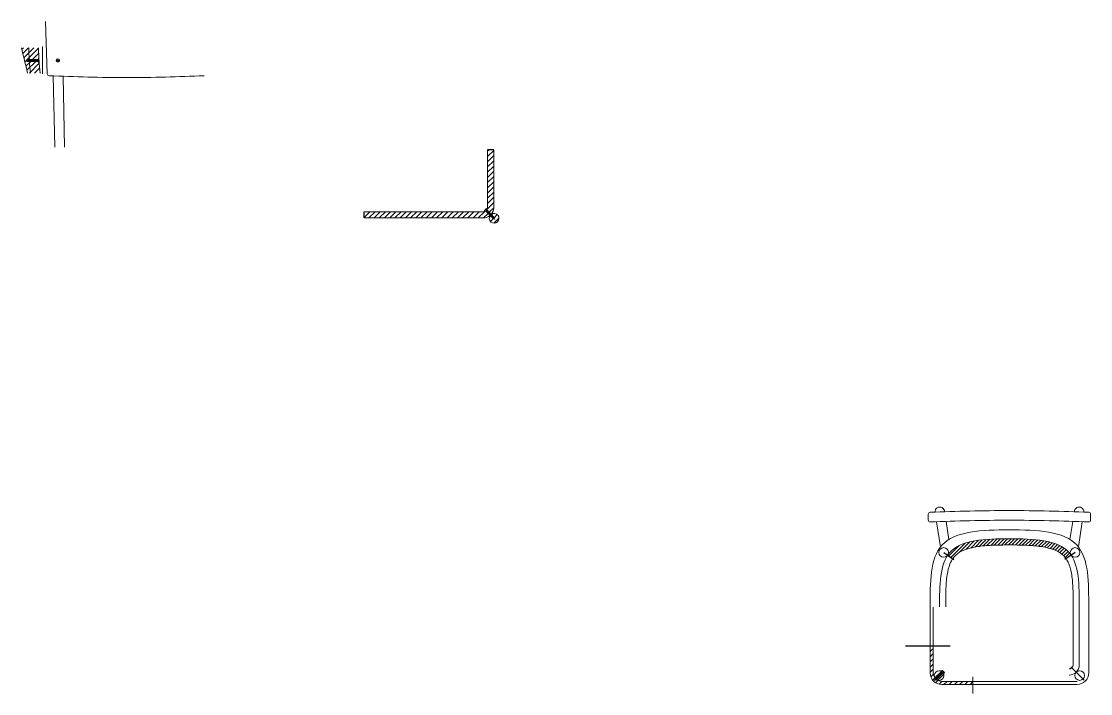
# Model space of a CAD drawing. Header units: millimetres. Extents: x 2639 to 6996, y 1162 to 2339.
# Drawn here: x 3261.2 to 3537.8, y 1161.7 to 1335.6 of the extents above; entities that cross this region are included whole.
import ezdxf

# ---------------------------------------------------------------- set-up
doc = ezdxf.new("R2010")
doc.units = ezdxf.units.MM
doc.layers.get('0').update_dxf_attribs({"lineweight": 18})
doc.layers.add('A-FURN', color=8, linetype='Continuous', lineweight=13)
doc.layers.add('Viti', color=3, linetype='Continuous', lineweight=9)
doc.layers.add('G-ANNO-NPLT', color=210, linetype='Continuous', plot=False)

# ---------------------------------------------------------------- blocks, each defined once
blk = doc.blocks.new('yf')
at = {"layer": 'Viti'}
for p, q in [((578.88, 200.14), (578.85, 200.17)), ((578.85, 199.83), (578.89, 199.79)), ((578.9, 200.19), (578.88, 200.14)), ((578.91, 199.84), (578.88, 200.14)), ((578.89, 199.79), (578.91, 199.84)), ((578.95, 200.14), (578.9, 200.19)), ((578.91, 199.84), (578.96, 199.79)), ((578.97, 200.19), (578.95, 200.14)), ((578.98, 199.84), (578.95, 200.14)), ((578.96, 199.79), (578.98, 199.84)), ((579.02, 200.14), (578.97, 200.19)), ((578.98, 199.84), (579.03, 199.79)), ((579.04, 200.19), (579.02, 200.14)), ((579.05, 199.84), (579.02, 200.14)), ((579.03, 199.79), (579.05, 199.84)), ((579.09, 200.14), (579.04, 200.19)), ((579.05, 199.84), (579.1, 199.79)), ((579.11, 200.19), (579.09, 200.14)), ((579.12, 199.84), (579.09, 200.14)), ((579.1, 199.79), (579.12, 199.84)), ((579.16, 200.14), (579.11, 200.19)), ((579.12, 199.84), (579.17, 199.79)), ((579.18, 200.19), (579.16, 200.14)), ((579.19, 199.84), (579.16, 200.14)), ((579.17, 199.79), (579.19, 199.84)), ((579.23, 200.14), (579.18, 200.19)), ((579.19, 199.84), (579.24, 199.79)), ((579.25, 200.19), (579.23, 200.14)), ((579.26, 199.84), (579.23, 200.14)), ((579.24, 199.79), (579.26, 199.84)), ((579.3, 200.14), (579.25, 200.19)), ((579.26, 199.84), (579.31, 199.79)), ((579.32, 200.19), (579.3, 200.14)), ((579.33, 199.84), (579.3, 200.14)), ((579.31, 199.79), (579.33, 199.84)), ((579.37, 200.14), (579.32, 200.19)), ((579.33, 199.84), (579.38, 199.79)), ((579.39, 200.19), (579.37, 200.14)), ((579.4, 199.84), (579.37, 200.14)), ((579.38, 199.79), (579.4, 199.84)), ((579.44, 200.14), (579.39, 200.19)), ((579.4, 199.84), (579.45, 199.79)), ((579.46, 200.19), (579.44, 200.14)), ((579.47, 199.84), (579.44, 200.14)), ((579.45, 199.79), (579.47, 199.84)), ((579.51, 200.14), (579.46, 200.19)), ((579.47, 199.84), (579.52, 199.79)), ((579.53, 200.19), (579.51, 200.14)), ((579.54, 199.84), (579.51, 200.14)), ((579.52, 199.79), (579.54, 199.84)), ((579.58, 200.14), (579.53, 200.19)), ((579.54, 199.84), (579.59, 199.79)), ((579.6, 200.19), (579.58, 200.14)), ((579.61, 199.84), (579.58, 200.14)), ((579.59, 199.79), (579.61, 199.84)), ((579.65, 200.14), (579.6, 200.19)), ((579.61, 199.84), (579.66, 199.79)), ((579.67, 200.19), (579.65, 200.14)), ((579.68, 199.84), (579.65, 200.14)), ((579.66, 199.79), (579.68, 199.84)), ((579.72, 200.14), (579.67, 200.19)), ((579.68, 199.84), (579.73, 199.79)), ((579.74, 200.19), (579.72, 200.14)), ((579.75, 199.84), (579.72, 200.14)), ((579.73, 199.79), (579.75, 199.84)), ((579.79, 200.14), (579.74, 200.19)), ((579.75, 199.84), (579.8, 199.79)), ((579.81, 200.19), (579.79, 200.14)), ((579.82, 199.84), (579.79, 200.14)), ((579.8, 199.79), (579.82, 199.84)), ((579.86, 200.14), (579.81, 200.19)), ((579.82, 199.84), (579.87, 199.79)), ((579.88, 200.19), (579.86, 200.14)), ((579.89, 199.84), (579.86, 200.14)), ((579.87, 199.79), (579.89, 199.84)), ((579.93, 200.14), (579.88, 200.19)), ((579.89, 199.84), (579.94, 199.79)), ((579.95, 200.19), (579.93, 200.14)), ((579.96, 199.84), (579.93, 200.14)), ((579.94, 199.79), (579.96, 199.84)), ((580, 200.14), (579.95, 200.19)), ((579.96, 199.84), (580.01, 199.79)), ((580.02, 200.19), (580, 200.14)), ((580.03, 199.84), (580, 200.14)), ((580.01, 199.79), (580.03, 199.84)), ((580.07, 200.14), (580.02, 200.19)), ((580.03, 199.84), (580.08, 199.79)), ((580.09, 200.19), (580.07, 200.14)), ((580.1, 199.84), (580.07, 200.14)), ((580.08, 199.79), (580.1, 199.84)), ((580.14, 200.14), (580.09, 200.19)), ((580.1, 199.84), (580.15, 199.79)), ((580.16, 200.19), (580.14, 200.14)), ((580.17, 199.84), (580.14, 200.14)), ((580.15, 199.79), (580.17, 199.84)), ((580.21, 200.14), (580.16, 200.19)), ((580.17, 199.84), (580.22, 199.79)), ((580.23, 200.19), (580.21, 200.14)), ((580.24, 199.84), (580.21, 200.14)), ((580.22, 199.79), (580.24, 199.84)), ((580.28, 200.14), (580.23, 200.19)), ((580.24, 199.84), (580.29, 199.79)), ((580.3, 200.19), (580.28, 200.14)), ((580.31, 199.84), (580.28, 200.14)), ((580.29, 199.79), (580.31, 199.84)), ((580.35, 200.14), (580.3, 200.19)), ((580.31, 199.84), (580.36, 199.79)), ((580.37, 200.19), (580.35, 200.14)), ((580.38, 199.84), (580.35, 200.14)), ((580.36, 199.79), (580.38, 199.84)), ((580.42, 200.14), (580.37, 200.19)), ((580.38, 199.84), (580.43, 199.79)), ((580.44, 200.19), (580.42, 200.14)), ((580.45, 199.84), (580.42, 200.14)), ((580.43, 199.79), (580.45, 199.84)), ((580.49, 200.14), (580.44, 200.19)), ((580.45, 199.84), (580.5, 199.79)), ((580.51, 200.19), (580.49, 200.14)), ((580.52, 199.84), (580.49, 200.14)), ((580.5, 199.79), (580.52, 199.84)), ((580.56, 200.14), (580.51, 200.19)), ((580.52, 199.84), (580.57, 199.79)), ((580.58, 200.19), (580.56, 200.14)), ((580.59, 199.84), (580.56, 200.14)), ((580.57, 199.79), (580.59, 199.84)), ((580.63, 200.14), (580.58, 200.19)), ((580.59, 199.84), (580.64, 199.79)), ((580.65, 200.19), (580.63, 200.14)), ((580.66, 199.84), (580.63, 200.14)), ((580.64, 199.79), (580.66, 199.84)), ((580.7, 200.14), (580.65, 200.19)), ((580.66, 199.84), (580.71, 199.79)), ((580.72, 200.19), (580.7, 200.14)), ((580.73, 199.84), (580.7, 200.14)), ((580.71, 199.79), (580.73, 199.84)), ((580.77, 200.14), (580.72, 200.19)), ((580.73, 199.84), (580.78, 199.79)), ((580.79, 200.19), (580.77, 200.14)), ((580.8, 199.84), (580.77, 200.14)), ((580.78, 199.79), (580.8, 199.84)), ((580.84, 200.14), (580.79, 200.19)), ((580.8, 199.84), (580.85, 199.79)), ((580.86, 200.19), (580.84, 200.14)), ((580.87, 199.84), (580.84, 200.14)), ((580.85, 199.79), (580.87, 199.84)), ((580.91, 200.14), (580.86, 200.19)), ((580.87, 199.84), (580.92, 199.79)), ((580.93, 200.19), (580.91, 200.14)), ((580.94, 199.84), (580.91, 200.14)), ((580.92, 199.79), (580.94, 199.84)), ((580.98, 200.14), (580.93, 200.19)), ((580.94, 199.84), (580.99, 199.79)), ((581, 200.19), (580.98, 200.14)), ((581.01, 199.84), (580.98, 200.14)), ((580.99, 199.79), (581.01, 199.84)), ((581.05, 200.14), (581, 200.19)), ((581.01, 199.84), (581.06, 199.79)), ((581.07, 200.19), (581.05, 200.14)), ((581.08, 199.84), (581.05, 200.14)), ((581.06, 199.79), (581.08, 199.84)), ((581.12, 200.14), (581.07, 200.19)), ((581.08, 199.84), (581.13, 199.79)), ((581.14, 200.19), (581.12, 200.14)), ((581.15, 199.84), (581.12, 200.14)), ((581.13, 199.79), (581.15, 199.84)), ((581.19, 200.14), (581.14, 200.19)), ((581.15, 199.84), (581.2, 199.79)), ((581.21, 200.19), (581.19, 200.14)), ((581.22, 199.84), (581.19, 200.14)), ((581.2, 199.79), (581.22, 199.84)), ((581.26, 200.14), (581.21, 200.19)), ((581.22, 199.84), (581.27, 199.79)), ((581.28, 200.19), (581.26, 200.14)), ((581.29, 199.84), (581.26, 200.14)), ((581.27, 199.79), (581.29, 199.84)), ((581.33, 200.14), (581.28, 200.19)), ((581.29, 199.84), (581.34, 199.79)), ((581.35, 200.19), (581.33, 200.14)), ((581.36, 199.84), (581.33, 200.14)), ((581.34, 199.79), (581.36, 199.84)), ((581.4, 200.14), (581.35, 200.19)), ((581.36, 199.84), (581.41, 199.79)), ((581.42, 200.19), (581.4, 200.14)), ((581.43, 199.84), (581.4, 200.14)), ((581.41, 199.79), (581.43, 199.84)), ((581.47, 200.14), (581.42, 200.19)), ((581.43, 199.84), (581.48, 199.79)), ((581.49, 200.19), (581.47, 200.14)), ((581.5, 199.84), (581.47, 200.14)), ((581.48, 199.79), (581.5, 199.84)), ((581.54, 200.14), (581.49, 200.19)), ((581.5, 199.84), (581.55, 199.79)), ((581.56, 200.19), (581.54, 200.14)), ((581.57, 199.84), (581.54, 200.14)), ((581.55, 199.79), (581.57, 199.84)), ((581.61, 200.14), (581.56, 200.19)), ((581.57, 199.84), (581.62, 199.79)), ((581.63, 200.19), (581.61, 200.14)), ((581.64, 199.84), (581.61, 200.14)), ((581.62, 199.79), (581.64, 199.84)), ((581.68, 200.14), (581.63, 200.19)), ((581.64, 199.84), (581.69, 199.79)), ((581.7, 200.19), (581.68, 200.14)), ((581.71, 199.84), (581.68, 200.14)), ((581.69, 199.79), (581.71, 199.84)), ((581.75, 200.14), (581.7, 200.19)), ((581.71, 199.84), (581.76, 199.79)), ((581.77, 200.19), (581.75, 200.14)), ((581.78, 199.84), (581.75, 200.14)), ((581.76, 199.79), (581.78, 199.84)), ((581.82, 200.14), (581.77, 200.19)), ((581.78, 199.84), (581.83, 199.79)), ((581.85, 199.84), (581.82, 200.14)), ((581.82, 200.14), (581.85, 200.14)), ((581.83, 199.79), (581.85, 199.84)), ((581.85, 199.84), (581.85, 199.84)), ((581.88, 200.11), (581.88, 199.86))]:
    blk.add_line(p, q, dxfattribs=at)
blk.add_lwpolyline([(578.75, 199.56), (578.75, 200.42, -0.414214), (578.77, 200.44), (578.83, 200.44, -0.414214), (578.85, 200.42), (578.85, 199.56, -0.414214), (578.83, 199.54), (578.77, 199.54, -0.414214)], format="xyb", close=True, dxfattribs=at)
for centre, start, end in [((581.85, 200.11), 0, 90), ((581.85, 199.86), 270, 0)]:
    blk.add_arc(centre, 0.025, start, end, dxfattribs=at)
blk = doc.blocks.new('*U15')
blk.add_lwpolyline([(0.2, -0.3), (0.21, -0.25), (0.23, -0.3), (0.27, -0.5), (0.26, -0.55), (0.24, -0.5), (0.2, -0.3)])
blk = doc.blocks.new('*U16')
at = {"layer": 'Viti', "color": 0, "linetype": 'ByBlock', "lineweight": -2, "transparency": 16777216}
for p in [(40.13, 265.04), (40.27, 265.04), (40.4, 265.04), (40.54, 265.04), (40.68, 265.04), (40.82, 265.04), (40.96, 265.04), (41.09, 265.04), (41.23, 265.04), (41.37, 265.04), (41.51, 265.04), (41.64, 265.04), (41.78, 265.04), (41.92, 265.04), (42.06, 265.04), (42.19, 265.04), (42.33, 265.04), (42.47, 265.04)]:
    blk.add_blockref('*U15', p, dxfattribs=at)
blk = doc.blocks.new('sadgvd')
at = {"layer": 'Viti'}
for p, q in [((578.55, 210.19), (578.63, 209.95)), ((578.63, 209.63), (578.55, 209.39)), ((578.72, 209.89), (578.75, 209.89)), ((578.72, 209.69), (578.78, 209.69)), ((578.78, 209.89), (578.88, 209.89)), ((578.82, 209.69), (578.92, 209.69)), ((578.92, 209.89), (579.02, 209.89)), ((578.95, 209.69), (579.06, 209.69)), ((579.06, 209.89), (579.16, 209.89)), ((579.09, 209.69), (579.19, 209.69)), ((579.19, 209.89), (579.3, 209.89)), ((579.23, 209.69), (579.33, 209.69)), ((579.33, 209.89), (579.43, 209.89)), ((579.37, 209.69), (579.47, 209.69)), ((579.47, 209.89), (579.57, 209.89)), ((579.5, 209.69), (579.61, 209.69)), ((579.61, 209.89), (579.71, 209.89)), ((579.64, 209.69), (579.74, 209.69)), ((579.74, 209.89), (579.85, 209.89)), ((579.78, 209.69), (579.88, 209.69)), ((579.88, 209.89), (579.98, 209.89)), ((579.92, 209.69), (580.02, 209.69)), ((580.02, 209.89), (580.12, 209.89)), ((580.05, 209.69), (580.16, 209.69)), ((580.16, 209.89), (580.26, 209.89)), ((580.19, 209.69), (580.3, 209.69)), ((580.29, 209.89), (580.4, 209.89)), ((580.33, 209.69), (580.43, 209.69)), ((580.43, 209.89), (580.53, 209.89)), ((580.47, 209.69), (580.57, 209.69)), ((580.57, 209.89), (580.67, 209.89)), ((580.61, 209.69), (580.71, 209.69)), ((580.71, 209.89), (580.81, 209.89)), ((580.74, 209.69), (580.85, 209.69)), ((580.84, 209.89), (580.95, 209.89)), ((580.88, 209.69), (580.98, 209.69)), ((580.98, 209.89), (581.04, 209.89)), ((581.02, 209.69), (581.07, 209.69)), ((581.04, 209.89), (581.09, 209.89)), ((581.07, 209.69), (581.1, 209.69)), ((581.23, 209.87), (581.18, 209.88)), ((581.25, 209.72), (581.18, 209.7)), ((581.24, 209.9), (581.23, 209.87)), ((581.23, 209.87), (581.25, 209.72)), ((581.26, 209.86), (581.24, 209.9)), ((581.25, 209.72), (581.28, 209.68)), ((581.55, 209.79), (581.26, 209.86)), ((581.29, 209.73), (581.26, 209.86)), ((581.28, 209.68), (581.29, 209.73)), ((581.55, 209.79), (581.29, 209.73))]:
    blk.add_line(p, q, dxfattribs=at)
for points in [[(578.55, 210.19), (578.37, 210.19)], [(578.35, 210.17), (578.35, 209.42)], [(578.37, 209.39), (578.55, 209.39)]]:
    blk.add_lwpolyline(points, dxfattribs=at)
for centre, radius, start, end in [((578.37, 210.17), 0.025, 90, 180), ((578.37, 209.42), 0.025, 180, 270), ((578.72, 209.99), 0.1, 203.012, 270), ((578.72, 209.59), 0.1, 90, 156.988), ((581.1, 209.99), 0.3, 270, 273.397), ((581.09, 209.54), 0.348, 75.2281, 85.5061), ((581.09, 210.04), 0.348, 274.4939, 284.7719)]:
    blk.add_arc(centre, radius, start, end, dxfattribs=at)
blk.add_blockref('*U16', (538.42, -54.85), dxfattribs=at)

msp = doc.modelspace()

# ---------------------------------------------------------------- hatches: boundary and pattern name
at = {"layer": 'A-FURN'}
h = msp.add_hatch(dxfattribs=at)
h.set_pattern_fill('ANSI31', color=256, scale=0.3)
edge = h.paths.add_edge_path()
edge.add_spline(control_points=[(3263.15, 1328.75), (3263.15, 1327.72), (3263.19, 1326.7), (3263.26, 1325.71)], knot_values=[8.293393, 8.293393, 8.293393, 8.293393, 11.381298, 11.381298, 11.381298, 11.381298], degree=3, periodic=0)
edge.add_line((3263.26, 1325.71), (3265.63, 1325.71))
edge.add_line((3265.63, 1325.71), (3265.63, 1325.97))
edge.add_line((3265.63, 1325.97), (3265.75, 1325.97))
edge.add_spline(control_points=[(3265.75, 1325.97), (3265.71, 1326.5), (3265.69, 1327.07), (3265.66, 1328.01), (3265.65, 1328.38), (3265.65, 1328.75)], knot_values=[8.309343, 8.309343, 8.309343, 8.309343, 10.093385, 10.093385, 11.272577, 11.272577, 11.272577, 11.272577], degree=3, periodic=0)
edge.add_line((3265.65, 1328.75), (3263.15, 1328.75))
edge = h.paths.add_edge_path()
edge.add_spline(control_points=[(3263.29, 1325.23), (3263.35, 1324.24), (3263.44, 1323.21), (3263.54, 1322.19)], knot_values=[11.782078, 11.782078, 11.782078, 11.782078, 14.869983, 14.869983, 14.869983, 14.869983], degree=3, periodic=0)
edge.add_line((3263.54, 1322.19), (3266.05, 1322.19))
edge.add_spline(control_points=[(3266.05, 1322.19), (3265.96, 1323.14), (3265.88, 1324.08), (3265.81, 1325.01)], knot_values=[12.223962, 12.223962, 12.223962, 12.223962, 15.100668, 15.100668, 15.100668, 15.100668], degree=3, periodic=0)
edge.add_line((3265.79, 1324.97), (3265.63, 1324.97))
edge.add_line((3265.63, 1324.97), (3265.63, 1325.23))
edge.add_line((3265.63, 1325.23), (3263.29, 1325.23))
edge = h.paths.add_edge_path()
edge.add_line((3263.29, 1325.23), (3262.6, 1325.23))
edge.add_line((3262.6, 1325.23), (3262.6, 1325.71))
edge.add_line((3262.6, 1325.71), (3263.26, 1325.71))
edge.add_spline(control_points=[(3263.26, 1325.71), (3263.19, 1326.7), (3263.15, 1327.72), (3263.15, 1328.75)], knot_values=[8.293393, 8.293393, 8.293393, 8.293393, 11.381298, 11.381298, 11.381298, 11.381298], degree=3, periodic=0)
edge.add_line((3263.15, 1328.75), (3261.21, 1328.75))
edge.add_spline(control_points=[(3261.21, 1328.75), (3261.76, 1326.56), (3262.3, 1324.38), (3262.81, 1322.19)], knot_values=[0.283228, 0.283228, 0.283228, 0.283228, 6.98549, 6.98549, 6.98549, 6.98549], degree=3, periodic=0)
edge.add_line((3262.81, 1322.19), (3263.54, 1322.19))
edge.add_spline(control_points=[(3263.54, 1322.19), (3263.44, 1323.21), (3263.35, 1324.24), (3263.29, 1325.23)], knot_values=[11.782078, 11.782078, 11.782078, 11.782078, 14.869983, 14.869983, 14.869983, 14.869983], degree=3, periodic=0)
h = msp.add_hatch(dxfattribs=at)
h.set_pattern_fill('ANSI31', color=256, scale=0.3)
edge = h.paths.add_edge_path()
edge.add_arc((3380.73, 1287.38), 2.64, 270.0051, 310.7462)
edge.add_line((3382.45, 1285.38), (3381.34, 1286.51))
edge.add_arc((3380.71, 1287.48), 1.16, 270.8059, 302.5637, ccw=False)
edge.add_line((3380.73, 1286.32), (3349.89, 1286.32))
edge.add_line((3349.89, 1286.32), (3349.89, 1284.74))
edge.add_line((3349.89, 1284.74), (3380.73, 1284.74))
edge = h.paths.add_edge_path()
edge.add_line((3383.71, 1284.41), (3383.17, 1284.72))
edge.add_line((3383.17, 1284.72), (3383.03, 1284.8))
edge.add_line((3383.03, 1284.8), (3382.47, 1285.36))
edge.add_arc((3383.48, 1284.63), 1.25, 144.0179, 485.6041)
edge.add_line((3382.75, 1285.64), (3383.35, 1285.05))
edge.add_line((3383.35, 1285.05), (3383.42, 1284.92))
edge.add_line((3383.42, 1284.92), (3383.71, 1284.41))
edge = h.paths.add_edge_path()
edge.add_arc((3380.61, 1287.4), 1.18, 328.8699, 359.0362, ccw=False)
edge.add_line((3381.62, 1286.79), (3382.74, 1285.66))
edge.add_arc((3380.73, 1287.38), 2.64, 319.4362, 359.9941)
edge.add_line((3383.37, 1287.38), (3383.37, 1302.36))
edge.add_line((3383.37, 1302.36), (3381.79, 1302.36))
edge.add_line((3381.79, 1302.36), (3381.79, 1287.38))
h = msp.add_hatch(dxfattribs=at)
h.set_pattern_fill('ANSI31', color=256, scale=0.2)
h.set_pattern_definition([(45, (767.1621, 0.8191), (-0.4490128, 0.4490128), [])])
edge = h.paths.add_edge_path()
edge.add_spline(control_points=[(3532.72, 1197.55), (3532.56, 1197.79), (3529.64, 1201.53), (3516.77, 1201.97), (3503.89, 1201.53), (3500.98, 1197.79), (3500.81, 1197.55)], knot_values=[13.308852, 13.308852, 13.308852, 13.308852, 14.340598, 30.157055, 45.973513, 47.007518, 47.007518, 47.007518, 47.007518], degree=3, periodic=0)
edge.add_arc((3499.76, 1198.23), 1.25, 325.7211, 326.8525, ccw=False)
edge.add_line((3500.8, 1197.53), (3502.11, 1196.63))
edge.add_spline(control_points=[(3502.11, 1196.63), (3502.14, 1196.69), (3502.18, 1196.74), (3502.43, 1197.08), (3502.65, 1197.33), (3503.17, 1197.79), (3503.45, 1198.01), (3504.49, 1198.66), (3505.38, 1199.02), (3507.43, 1199.58), (3508.59, 1199.78), (3511.09, 1200.04), (3512.42, 1200.11), (3514.66, 1200.16), (3515.54, 1200.17), (3517.46, 1200.17), (3518.49, 1200.17), (3520.5, 1200.13), (3521.49, 1200.09), (3523.85, 1199.92), (3525.19, 1199.75), (3527.56, 1199.23), (3528.6, 1198.86), (3529.84, 1198.18), (3530.19, 1197.93), (3530.81, 1197.4), (3531.07, 1197.12), (3531.35, 1196.74), (3531.39, 1196.69), (3531.43, 1196.63)], knot_values=[15.072476, 15.072476, 15.072476, 15.072476, 15.411498, 15.411498, 17.225862, 17.225862, 19.040226, 19.040226, 23.13758, 23.13758, 27.234935, 27.234935, 31.332289, 31.332289, 33.90161, 33.90161, 36.890707, 36.890707, 39.879805, 39.879805, 44.351118, 44.351118, 48.82243, 48.82243, 50.963582, 50.963582, 53.040583, 53.040583, 53.387815, 53.387815, 53.387815, 53.387815], degree=3, periodic=0)
edge.add_line((3531.43, 1196.63), (3532.74, 1197.53))
edge.add_arc((3533.77, 1198.23), 1.25, 213.0607, 214.2789, ccw=False)
h = msp.add_hatch(dxfattribs=at)
h.set_pattern_fill('ANSI31', color=256, scale=0.3)
edge = h.paths.add_edge_path()
edge.add_line((3497.07, 1167.08), (3497.07, 1173.98))
edge.add_line((3497.07, 1173.98), (3496.27, 1173.98))
edge.add_line((3496.27, 1173.98), (3496.27, 1167.08))
edge.add_arc((3499.27, 1167.08), 3, 180, 270)
edge.add_line((3499.27, 1164.08), (3507.33, 1164.08))
edge.add_line((3507.33, 1164.08), (3507.33, 1164.88))
edge.add_line((3507.33, 1164.88), (3499.27, 1164.88))
edge.add_arc((3499.27, 1167.08), 2.2, 229.7915, 270, ccw=False)
edge.add_line((3497.85, 1165.4), (3497.83, 1165.38))
edge.add_line((3497.83, 1165.38), (3497.71, 1165.31))
edge.add_line((3497.71, 1165.31), (3497.36, 1165.11))
edge.add_line((3497.36, 1165.11), (3497.58, 1165.5))
edge.add_line((3497.58, 1165.5), (3497.64, 1165.6))
edge.add_arc((3499.27, 1167.08), 2.2, 180, 222.2011, ccw=False)
edge = h.paths.add_edge_path(flags=17)
edge.add_line((3497.64, 1165.6), (3497.65, 1165.63))
edge.add_line((3497.65, 1165.63), (3499.4, 1167.36))
edge.add_arc((3498.59, 1166.41), 1.25, 49.9578, 220.0449)
h = msp.add_hatch(dxfattribs=at)
h.set_pattern_fill('ANSI31', color=256, scale=0.3)
h.paths.add_polyline_path([(3499.6, 1167.14), (3497.85, 1165.4, 0.85947)])

# ---------------------------------------------------------------- linework, layer by layer
for p, q in [((3267.9, 1321.98), (3267.44, 1335.56)), ((3262.6, 1325.71), (3265.63, 1325.71)), ((3262.6, 1325.23), (3262.6, 1325.71)), ((3262.6, 1325.23), (3265.63, 1325.23)), ((3265.75, 1325.97), (3265.63, 1325.97)), ((3265.63, 1325.71), (3265.63, 1325.97)), ((3265.63, 1324.97), (3265.63, 1325.23)), ((3265.81, 1324.97), (3265.63, 1324.97)), ((3269.47, 1321.46), (3269.9, 1303.03)), ((3271.99, 1321.37), (3272.4, 1303.03)), ((3381.79, 1302.36), (3381.79, 1287.38)), ((3383.37, 1302.36), (3383.37, 1287.38)), ((3349.89, 1286.32), (3380.73, 1286.32)), ((3381.33, 1286.51), (3383.03, 1284.8)), ((3383.35, 1285.05), (3381.61, 1286.8)), ((3349.89, 1284.74), (3380.73, 1284.74)), ((3383.03, 1284.8), (3383.16, 1284.72)), ((3383.16, 1284.72), (3383.71, 1284.41)), ((3383.35, 1285.05), (3383.42, 1284.92)), ((3383.42, 1284.92), (3383.71, 1284.41)), ((3497.53, 1208.68), (3497.53, 1208.68)), ((3536.01, 1208.68), (3536.01, 1208.68)), ((3495.77, 1206.63), (3495.77, 1208.14)), ((3498.91, 1199.65), (3497.91, 1206.19)), ((3501.1, 1201.6), (3500.4, 1206.27)), ((3532.43, 1201.6), (3533.13, 1206.27)), ((3534.62, 1199.65), (3535.62, 1206.19)), ((3537.77, 1206.63), (3537.77, 1208.14)), ((3496.27, 1184.08), (3496.27, 1167.08)), ((3497.07, 1184.08), (3497.07, 1167.08)), ((3533.24, 1184.14), (3533.24, 1169.16)), ((3534.83, 1184.14), (3534.83, 1169.16)), ((3537.27, 1184.08), (3537.27, 1167.08)), ((3499.36, 1167.39), (3497.61, 1165.66)), ((3497.86, 1165.34), (3499.63, 1167.1)), ((3497.53, 1165.52), (3497.36, 1165.13)), ((3497.73, 1165.27), (3497.36, 1165.13)), ((3497.53, 1165.52), (3497.61, 1165.66)), ((3497.73, 1165.27), (3497.86, 1165.34)), ((3499.27, 1164.88), (3534.27, 1164.88)), ((3507.33, 1166.11), (3507.33, 1161.74)), ((3499.27, 1164.08), (3534.27, 1164.08))]:
    msp.add_line(p, q)
for centre in [(3499.76, 1198.23), (3533.77, 1198.23), (3534.94, 1166.41)]:
    msp.add_circle(centre, 1.25)
for centre, radius, start, end in [((3268.4, 1321.99), 0.5, 181.9653, 267.9588), ((3380.73, 1287.38), 1.06, 270, 310.0449), ((3380.73, 1287.38), 1.06, 320.9964, 0), ((3380.73, 1287.38), 2.64, 319.4302, 0), ((3380.73, 1287.38), 2.64, 270, 310.7512), ((3383.48, 1284.63), 1.25, 144.0179, 125.6041), ((3496.27, 1208.14), 0.5, 91.8708, 180), ((3498.77, 1208.72), 1.25, 1.6346, 181.7071), ((3534.76, 1208.72), 1.25, 358.2929, 178.3654), ((3537.27, 1208.14), 0.5, 360, 88.1292), ((3496.27, 1206.63), 0.5, 180, 271.8792), ((3537.27, 1206.63), 0.5, 268.1208, 360), ((3499.27, 1167.08), 3, 180, 270), ((3499.27, 1167.08), 2.2, 180, 220.8279), ((3498.59, 1166.41), 1.25, 49.6804, 217.5864), ((3498.59, 1166.41), 1.25, 235.7808, 36.8926), ((3532.18, 1169.16), 2.64, 270, 0), ((3532.18, 1169.16), 1.06, 270, 0), ((3534.27, 1167.08), 3, 270, 0), ((3499.27, 1167.08), 2.2, 231.1001, 270)]:
    msp.add_arc(centre, radius, start, end)
for points in [[(3261.21, 1328.75), (3261.76, 1326.56), (3262.3, 1324.38), (3262.81, 1322.19)], [(3263.15, 1328.75), (3263.15, 1327.72), (3263.19, 1326.7), (3263.26, 1325.67)], [(3263.28, 1325.3), (3263.35, 1324.26), (3263.44, 1323.22), (3263.54, 1322.19)], [(3265.78, 1325.47), (3265.85, 1324.39), (3265.95, 1323.29), (3266.05, 1322.19)], [(3268.39, 1321.49), (3275.07, 1321.26), (3288.44, 1320.8), (3301.81, 1321.26), (3308.49, 1321.49)], [(3537.28, 1208.64), (3530.44, 1208.86), (3516.77, 1209.3), (3503.09, 1208.86), (3496.25, 1208.64)], [(3496.28, 1206.13), (3503.11, 1206.36), (3516.77, 1206.8), (3530.42, 1206.36), (3537.25, 1206.13)]]:
    msp.add_open_spline(points, degree=3)
for points, knots in [([(3265.65, 1328.75), (3265.65, 1328.38), (3265.66, 1328.01), (3265.69, 1327.07), (3265.71, 1326.5), (3265.75, 1325.92)], [8.309343, 8.309343, 8.309343, 8.309343, 9.488534, 9.488534, 11.282955, 11.282955, 11.282955, 11.282955]), ([(3500.29, 1184.14), (3500.29, 1184.63), (3500.29, 1185.11), (3500.29, 1186.54), (3500.3, 1187.49), (3500.37, 1189.84), (3500.47, 1191.21), (3500.82, 1193.47), (3501.05, 1194.4), (3501.6, 1195.81), (3501.89, 1196.34), (3502.43, 1197.08), (3502.65, 1197.33), (3503.17, 1197.79), (3503.45, 1198.01), (3504.49, 1198.66), (3505.38, 1199.02), (3507.43, 1199.58), (3508.59, 1199.78), (3511.09, 1200.04), (3512.42, 1200.11), (3514.66, 1200.16), (3515.54, 1200.17), (3517.46, 1200.17), (3518.49, 1200.17), (3520.5, 1200.13), (3521.49, 1200.09), (3523.85, 1199.92), (3525.19, 1199.75), (3527.56, 1199.23), (3528.6, 1198.86), (3529.84, 1198.18), (3530.19, 1197.93), (3530.81, 1197.4), (3531.07, 1197.12), (3531.55, 1196.48), (3531.76, 1196.11), (3532.32, 1194.91), (3532.6, 1193.94), (3533, 1191.76), (3533.11, 1190.55), (3533.24, 1187.99), (3533.25, 1186.63), (3533.24, 1184.89), (3533.24, 1184.51), (3533.24, 1184.14)], [0, 0, 0, 0, 1.421165, 1.421165, 4.263494, 4.263494, 8.745792, 8.745792, 12.503237, 12.503237, 15.411498, 15.411498, 17.225862, 17.225862, 19.040226, 19.040226, 23.13758, 23.13758, 27.234935, 27.234935, 31.332289, 31.332289, 33.90161, 33.90161, 36.890707, 36.890707, 39.879805, 39.879805, 44.351118, 44.351118, 48.82243, 48.82243, 50.963582, 50.963582, 53.040583, 53.040583, 55.117585, 55.117585, 59.201269, 59.201269, 63.284953, 63.284953, 67.368636, 67.368636, 68.460287, 68.460287, 68.460287, 68.460287])]:
    msp.add_open_spline(points, degree=3, knots=knots)
for points in [[(3496.27, 1184.08), (3499.27, 1200.08), (3516.77, 1204.08), (3534.27, 1200.08), (3537.27, 1184.08)], [(3498.7, 1184.14), (3501.35, 1198.23), (3516.77, 1201.76), (3532.18, 1198.23), (3534.83, 1184.14)]]:
    msp.add_spline(points, degree=3)
msp.add_line((3266.66, 1321.96), (3266.66, 1329.11), dxfattribs=at)
at = {"layer": 'G-ANNO-NPLT'}
for p, q in [((3383.37, 1302.36), (3381.79, 1302.36)), ((3349.89, 1284.74), (3349.89, 1286.32)), ((3501.45, 1173.98), (3489.87, 1173.98))]:
    msp.add_line(p, q, dxfattribs=at)
at = {"layer": 'Viti'}
for p, q in [((3270.38, 1325.47), (3270.59, 1325.51)), ((3270.38, 1325.47), (3270.88, 1325.47)), ((3270.38, 1325.47), (3270.59, 1325.43)), ((3270.59, 1325.51), (3270.63, 1325.72)), ((3270.63, 1325.22), (3270.59, 1325.43)), ((3270.63, 1325.72), (3270.63, 1325.22)), ((3270.63, 1325.72), (3270.68, 1325.51)), ((3270.68, 1325.43), (3270.63, 1325.22)), ((3270.68, 1325.51), (3270.88, 1325.47)), ((3270.68, 1325.43), (3270.87, 1325.47))]:
    msp.add_line(p, q, dxfattribs=at)
at = {"layer": 'Viti', "lineweight": -3}
for p, q in [((3499.76, 1198.23), (3502.41, 1196.43)), ((3533.77, 1198.23), (3531.13, 1196.43)), ((3536.1, 1165.25), (3532.68, 1168.67))]:
    msp.add_line(p, q, dxfattribs=at)
at = {"layer": 'Viti'}
msp.add_circle((3270.63, 1325.47), 0.453, dxfattribs=at)

# ---------------------------------------------------------------- block references
at = {"rotation": 180}
msp.add_blockref('yf', (3844.52, 1525.46), dxfattribs=at)
at = {"xscale": -1}
for p, rotation in [((3122.46, 1845.05), 134.8109807305268), ((4057.86, 1426.23), 44.81098073052675)]:
    msp.add_blockref('sadgvd', p, dxfattribs=dict(at, rotation=rotation))

doc.saveas('drawing.dxf')
